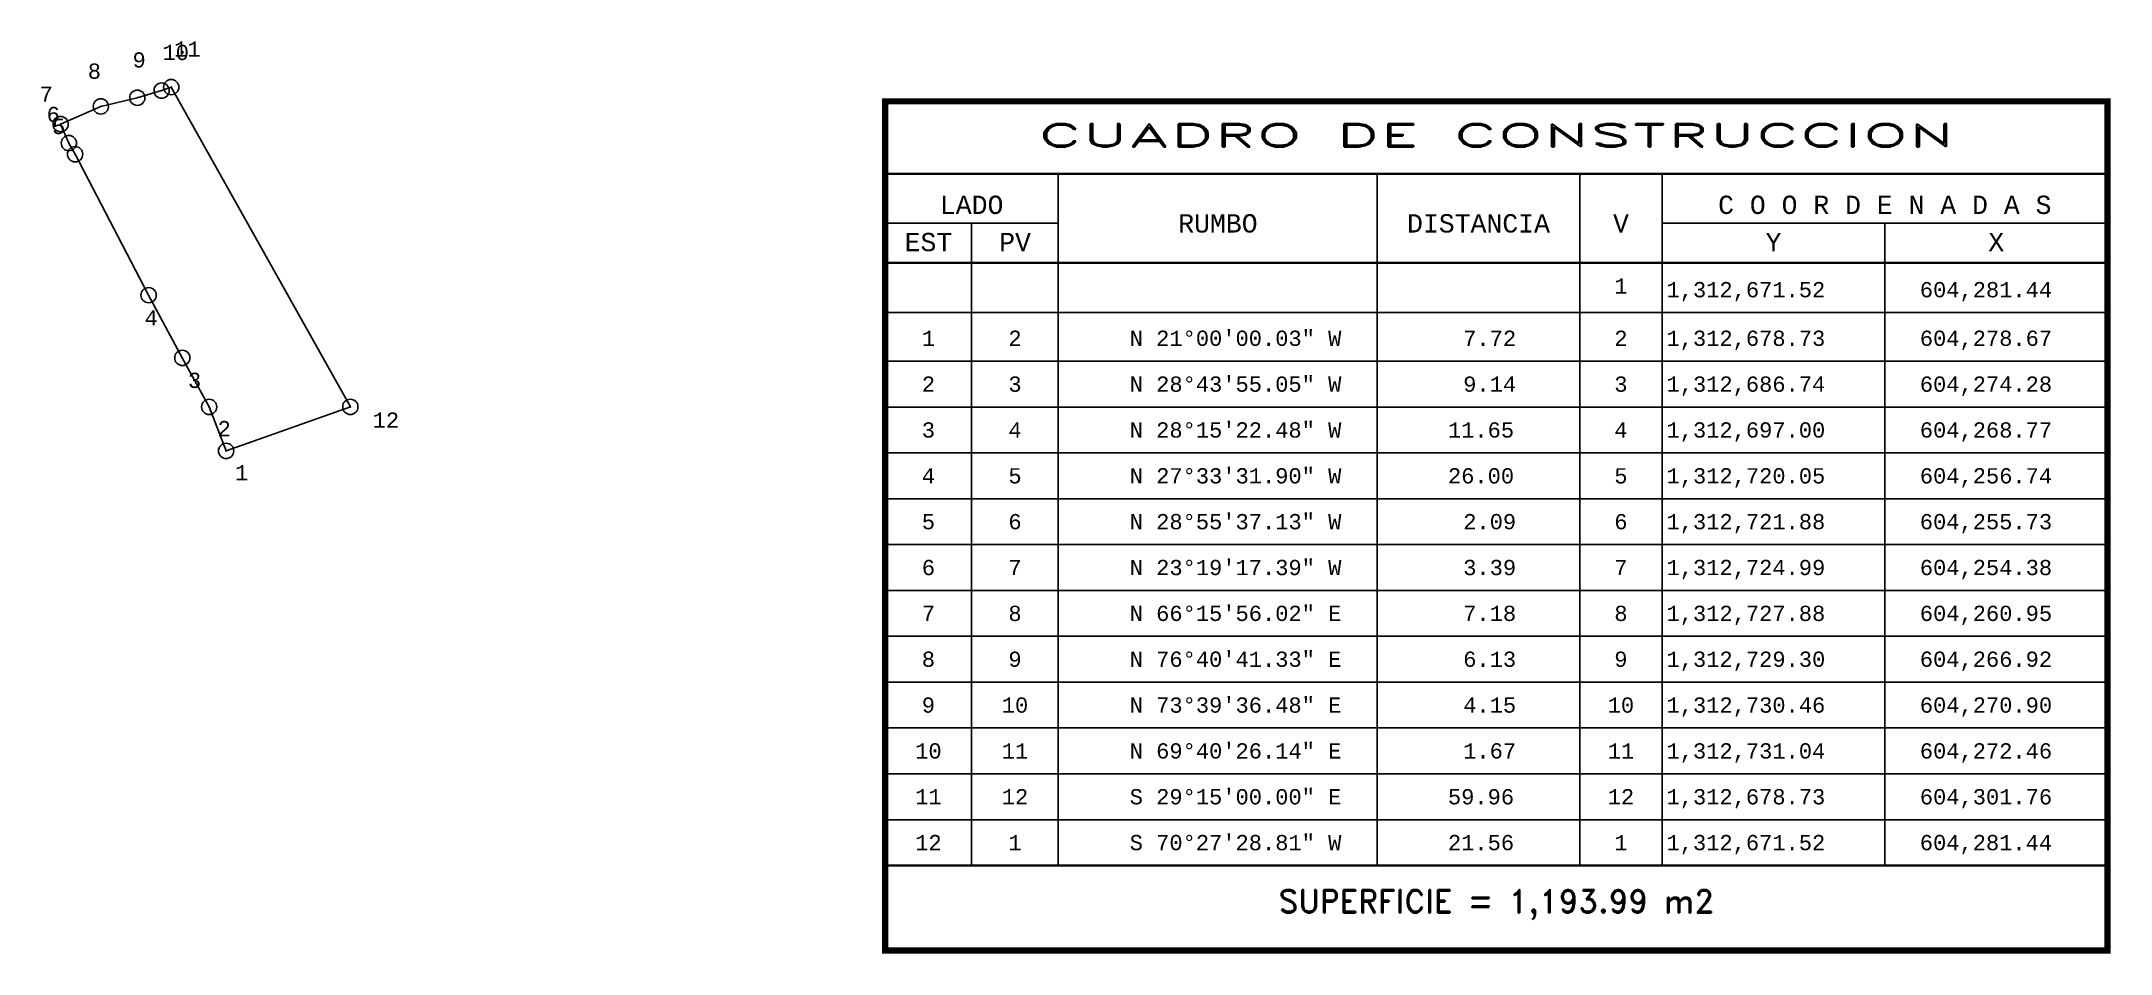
# Model space of a CAD drawing. Header units: millimetres. Extents: x 604251 to 604590, y 1312589 to 1312739.
import ezdxf
from ezdxf.enums import TextEntityAlignment as Align

# ---------------------------------------------------------------- set-up
doc = ezdxf.new("R2010")
doc.units = ezdxf.units.MM
doc.header["$PDMODE"] = 32
doc.header["$PDSIZE"] = 2.5
for name, color, linetype in [('CVL_CUADCON', 1, 'Continuous'), ('CVL_CUADCON_LIN', 8, 'Continuous'), ('CVL_CUADCON_TIT', 1, 'Continuous'), ('CVL_CUADCON_TX', 2, 'Continuous'), ('CVL_PUNTO', 2, 'Continuous'), ('CVL_PUNTO_NUM', 2, 'Continuous')]:
    doc.layers.add(name, color=color, linetype=linetype)
doc.styles.add('HUECA1', font='hueca1.shx')
doc.styles.add('MONOTXT4', font='monotxt4.shx')

msp = doc.modelspace()

# ---------------------------------------------------------------- linework, layer by layer
at = {"color": 7, "true_color": 0xffffff, "elevation": 320.17}
msp.add_lwpolyline([(604301.76, 1312678.73), (604281.44, 1312671.52), (604278.67, 1312678.73), (604274.28, 1312686.74), (604268.77, 1312697), (604256.74, 1312720.05), (604255.73, 1312721.88), (604254.38, 1312724.99), (604260.95, 1312727.88), (604266.92, 1312729.3), (604270.9, 1312730.46), (604272.46, 1312731.04), (604301.76, 1312678.73)], dxfattribs=at)
at = {"layer": 'CVL_CUADCON', "color": 1, "linetype": 'Continuous', "const_width": 1, "flags": 128}
msp.add_lwpolyline([(604389.23, 1312728.7), (604589.16, 1312728.7), (604589.16, 1312589.79), (604389.23, 1312589.79)], close=True, dxfattribs=at)
at = {"layer": 'CVL_CUADCON', "color": 1, "linetype": 'Continuous', "const_width": 0.375, "flags": 128}
for points in [[(604389.23, 1312716.83), (604589.16, 1312716.83)], [(604389.23, 1312702.29), (604589.16, 1312702.29)], [(604389.23, 1312603.7), (604589.16, 1312603.7)]]:
    msp.add_lwpolyline(points, dxfattribs=at)
at = {"layer": 'CVL_CUADCON_LIN', "color": 8, "linetype": 'Continuous'}
for p, q in [((604417.55, 1312716.83), (604417.55, 1312603.7)), ((604469.73, 1312716.83), (604469.73, 1312603.7)), ((604502.84, 1312716.83), (604502.84, 1312603.7)), ((604516.3, 1312716.83), (604516.3, 1312603.7)), ((604389.23, 1312708.76), (604417.55, 1312708.76)), ((604403.38, 1312708.76), (604403.38, 1312603.7)), ((604516.3, 1312708.76), (604589.16, 1312708.76)), ((604552.73, 1312708.76), (604552.73, 1312603.7)), ((604389.23, 1312694.15), (604589.16, 1312694.15)), ((604389.23, 1312686.2), (604589.16, 1312686.2)), ((604389.23, 1312678.7), (604589.16, 1312678.7)), ((604389.23, 1312671.2), (604589.16, 1312671.2)), ((604389.23, 1312663.7), (604589.16, 1312663.7)), ((604389.23, 1312656.2), (604589.16, 1312656.2)), ((604389.23, 1312648.7), (604589.16, 1312648.7)), ((604389.23, 1312641.2), (604589.16, 1312641.2)), ((604389.23, 1312633.7), (604589.16, 1312633.7)), ((604389.23, 1312626.2), (604589.16, 1312626.2)), ((604389.23, 1312618.7), (604589.16, 1312618.7)), ((604389.23, 1312611.2), (604589.16, 1312611.2)), ((604389.23, 1312603.7), (604589.16, 1312603.7))]:
    msp.add_line(p, q, dxfattribs=at)
at = {"layer": 'CVL_PUNTO', "color": 2}
for p in [(604266.92, 1312729.3), (604270.9, 1312730.46), (604272.46, 1312731.04), (604260.95, 1312727.88), (604254.38, 1312724.99), (604255.73, 1312721.88), (604256.74, 1312720.05), (604268.77, 1312697), (604274.28, 1312686.74), (604278.67, 1312678.73), (604301.76, 1312678.73), (604281.44, 1312671.52)]:
    msp.add_point(p, dxfattribs=at)

# ---------------------------------------------------------------- texts
at = {"layer": 'CVL_CUADCON_TIT', "color": 1, "style": 'HUECA1', "width": 1.758658}
msp.add_text('CUADRO DE CONSTRUCCION', height=3.75, dxfattribs=at).set_placement((604414.23, 1312721.28), (604564.16, 1312721.28), align=Align.FIT)
at = {"layer": 'CVL_CUADCON_TIT', "color": 1, "style": 'MONOTXT4'}
for s, p in [('LADO', (604403.38, 1312710.28)), ('C O O R D E N A D A S', (604552.73, 1312710.28)), ('EST', (604396.31, 1312704.19)), ('PV', (604410.48, 1312704.19)), ('Y', (604534.53, 1312704.19)), ('X', (604570.96, 1312704.19))]:
    msp.add_text(s, height=3, dxfattribs=at).set_placement(p, align=Align.CENTER)
at = {"layer": 'CVL_CUADCON_TIT', "color": 1}
for s, height, style, p in [('RUMBO', 3, 'MONOTXT4', (604443.66, 1312708.75)), ('DISTANCIA', 3, 'MONOTXT4', (604486.28, 1312708.75)), ('V', 3, 'MONOTXT4', (604509.58, 1312708.75)), ('SUPERFICIE = 1,193.99 m2', 3.75, 'HUECA1', (604489.2, 1312597.29))]:
    msp.add_text(s, height=height, dxfattribs=dict(at, style=style)).set_placement(p, align=Align.MIDDLE)
at = {"layer": 'CVL_CUADCON_TX', "color": 2, "style": 'MONOTXT4'}
for s, p in [('1', (604509.57, 1312697.27)), ('1', (604396.31, 1312688.7)), ('2', (604410.47, 1312688.7)), ('2', (604509.57, 1312688.7)), ('2', (604396.31, 1312681.2)), ('3', (604410.47, 1312681.2)), ('3', (604509.57, 1312681.2)), ('3', (604396.31, 1312673.7)), ('4', (604410.47, 1312673.7)), ('4', (604509.57, 1312673.7)), ('4', (604396.31, 1312666.2)), ('5', (604410.47, 1312666.2)), ('5', (604509.57, 1312666.2)), ('5', (604396.31, 1312658.7)), ('6', (604410.47, 1312658.7)), ('6', (604509.57, 1312658.7)), ('6', (604396.31, 1312651.2)), ('7', (604410.47, 1312651.2)), ('7', (604509.57, 1312651.2)), ('7', (604396.31, 1312643.7)), ('8', (604410.47, 1312643.7)), ('8', (604509.57, 1312643.7)), ('8', (604396.31, 1312636.2)), ('9', (604410.47, 1312636.2)), ('9', (604509.57, 1312636.2)), ('9', (604396.31, 1312628.7)), ('10', (604410.47, 1312628.7)), ('10', (604509.57, 1312628.7)), ('10', (604396.31, 1312621.2)), ('11', (604410.47, 1312621.2)), ('11', (604509.57, 1312621.2)), ('11', (604396.31, 1312613.7)), ('12', (604410.47, 1312613.7)), ('12', (604509.57, 1312613.7)), ('12', (604396.31, 1312606.2)), ('1', (604410.47, 1312606.2)), ('1', (604509.57, 1312606.2))]:
    msp.add_text(s, height=2.5, dxfattribs=at).set_placement(p, align=Align.CENTER)
for s, p in [('1,312,671.52', (604517.03, 1312696.65)), ('604,281.44', (604558.46, 1312696.65)), ('N 21%%d00\'00.03" W', (604429.23, 1312688.7)), ('7.72', (604483.78, 1312688.7)), ('1,312,678.73', (604517.03, 1312688.7)), ('604,278.67', (604558.46, 1312688.7)), ('N 28%%d43\'55.05" W', (604429.23, 1312681.2)), ('9.14', (604483.78, 1312681.2)), ('1,312,686.74', (604517.03, 1312681.2)), ('604,274.28', (604558.46, 1312681.2)), ('N 28%%d15\'22.48" W', (604429.23, 1312673.7)), ('11.65', (604481.28, 1312673.7)), ('1,312,697.00', (604517.03, 1312673.7)), ('604,268.77', (604558.46, 1312673.7)), ('N 27%%d33\'31.90" W', (604429.23, 1312666.2)), ('26.00', (604481.28, 1312666.2)), ('1,312,720.05', (604517.03, 1312666.2)), ('604,256.74', (604558.46, 1312666.2)), ('N 28%%d55\'37.13" W', (604429.23, 1312658.7)), ('2.09', (604483.78, 1312658.7)), ('1,312,721.88', (604517.03, 1312658.7)), ('604,255.73', (604558.46, 1312658.7)), ('N 23%%d19\'17.39" W', (604429.23, 1312651.2)), ('3.39', (604483.78, 1312651.2)), ('1,312,724.99', (604517.03, 1312651.2)), ('604,254.38', (604558.46, 1312651.2)), ('N 66%%d15\'56.02" E', (604429.23, 1312643.7)), ('7.18', (604483.78, 1312643.7)), ('1,312,727.88', (604517.03, 1312643.7)), ('604,260.95', (604558.46, 1312643.7)), ('N 76%%d40\'41.33" E', (604429.23, 1312636.2)), ('6.13', (604483.78, 1312636.2)), ('1,312,729.30', (604517.03, 1312636.2)), ('604,266.92', (604558.46, 1312636.2)), ('N 73%%d39\'36.48" E', (604429.23, 1312628.7)), ('4.15', (604483.78, 1312628.7)), ('1,312,730.46', (604517.03, 1312628.7)), ('604,270.90', (604558.46, 1312628.7)), ('N 69%%d40\'26.14" E', (604429.23, 1312621.2)), ('1.67', (604483.78, 1312621.2)), ('1,312,731.04', (604517.03, 1312621.2)), ('604,272.46', (604558.46, 1312621.2)), ('S 29%%d15\'00.00" E', (604429.23, 1312613.7)), ('59.96', (604481.28, 1312613.7)), ('1,312,678.73', (604517.03, 1312613.7)), ('604,301.76', (604558.46, 1312613.7)), ('S 70%%d27\'28.81" W', (604429.23, 1312606.2)), ('21.56', (604481.28, 1312606.2)), ('1,312,671.52', (604517.03, 1312606.2)), ('604,281.44', (604558.46, 1312606.2))]:
    msp.add_text(s, height=2.5, dxfattribs=at).set_placement(p)
at = {"layer": 'CVL_PUNTO_NUM', "color": 2, "style": 'MONOTXT4'}
for s, p in [('9', (604266.14, 1312734.23)), ('10', (604271.04, 1312735.46)), ('11', (604272.94, 1312736.02)), ('8', (604258.82, 1312732.4)), ('7', (604250.95, 1312728.63)), ('6', (604252.09, 1312725.31)), ('5', (604252.98, 1312723.35)), ('4', (604268.11, 1312692.04)), ('3', (604275.21, 1312681.82)), ('2', (604280.05, 1312673.92)), ('12', (604305.41, 1312675.31)), ('1', (604282.9, 1312666.73))]:
    msp.add_text(s, height=2.5, dxfattribs=at).set_placement(p)

doc.saveas('drawing.dxf')
